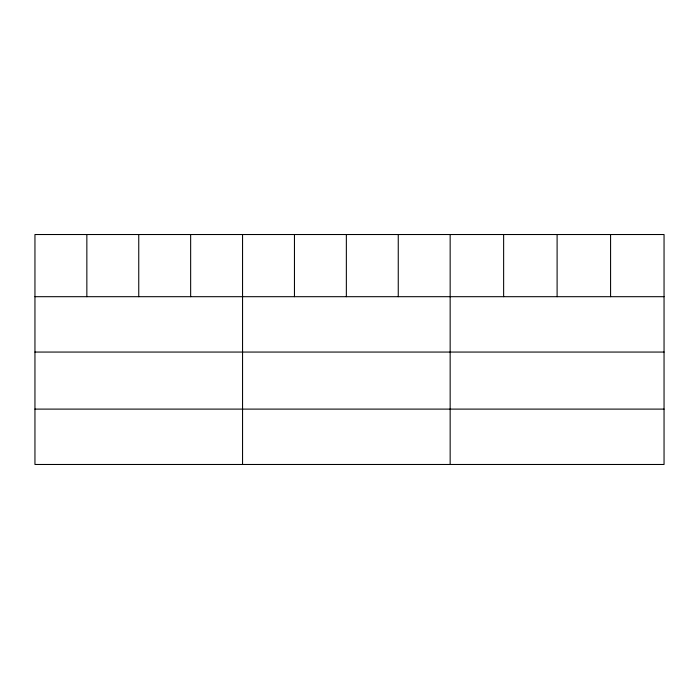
<?xml version="1.0" encoding="UTF-8"?>
<svg xmlns="http://www.w3.org/2000/svg" width="699" height="699" viewBox="0 0 699 699"><rect width="100%" height="100%" fill="white"/><g stroke="black" fill="none" stroke-linecap="round" stroke-linejoin="round"><path stroke-width="1.05" d="M664.05 352.06L664.05 234.523L34.95 234.523L34.95 464.477L664.05 464.477L664.05 352.06L34.95 352.06M34.95 296.691L664.05 296.691M34.95 409.107L664.05 409.107M610.577 234.523L610.577 296.691M557.103 234.523L557.103 296.691M503.63 234.523L503.63 296.691M450.156 234.523L450.156 464.477M398.255 234.523L398.255 296.691M346.354 234.523L346.354 296.691M294.454 234.523L294.454 296.691M242.553 234.523L242.553 464.477M190.652 234.523L190.652 296.691M138.752 234.523L138.752 296.691M86.851 234.523L86.851 296.691"/></g></svg>
